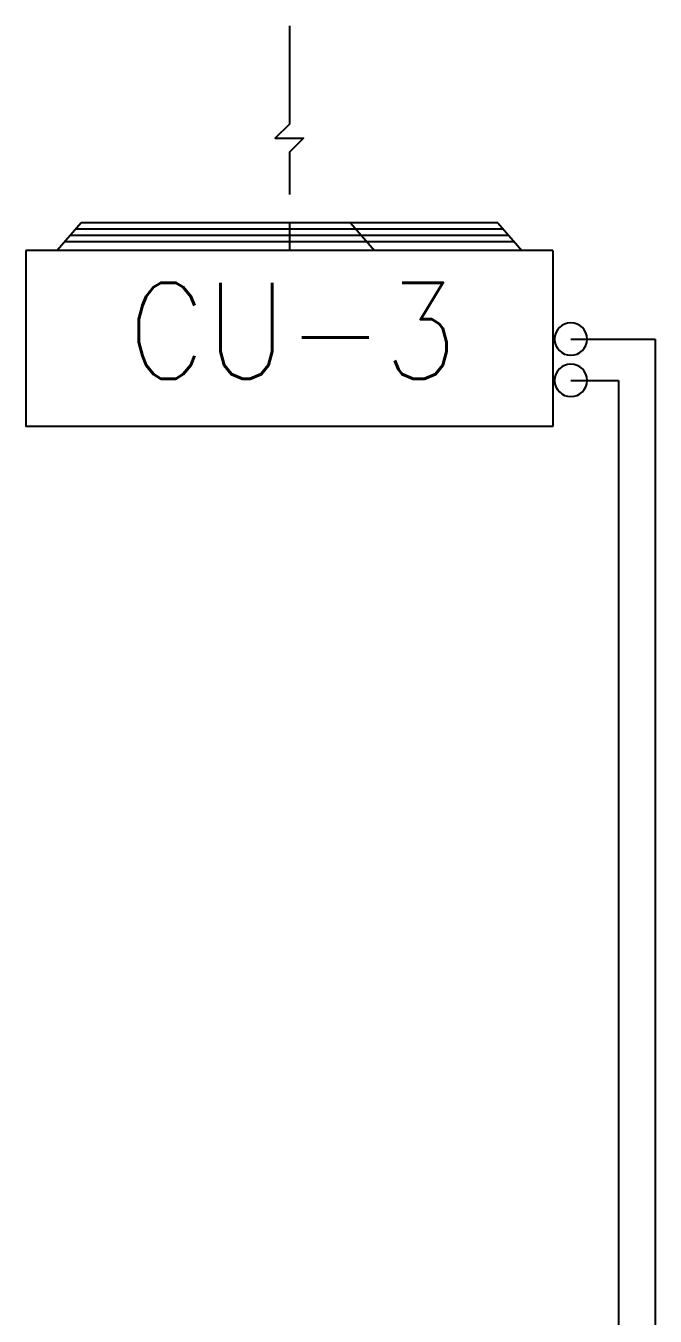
# Model space of a CAD drawing. Header units: inches. Extents: x 2774 to 36891, y -31918 to 3667.
# Drawn here: x 32403 to 33711, y -2934 to -248 of the extents above; entities that cross this region are included whole.
import ezdxf

# ---------------------------------------------------------------- set-up
doc = ezdxf.new("R2010")
doc.units = ezdxf.units.IN
doc.header["$MEASUREMENT"] = 0
for name, color, linetype in [('DUCT', 3, 'Continuous'), ('F-TEXT', 2, 'Continuous'), ('M-ANNO-TEXT', 10, 'Continuous'), ('M-HVAC-SUPP', 4, 'Continuous'), ('M-SYMB-ARRW', 2, 'Continuous')]:
    doc.layers.add(name, color=color, linetype=linetype)
doc.styles.add('QC-SEC', font='romans.shx')

# ---------------------------------------------------------------- blocks, each defined once
blk = doc.blocks.new('A$C205F3772')
at = {"layer": 'DUCT', "color": 1}
for p, q in [((185.4, 423.8), (135.6, 366)), ((174, 410.6), (1063.7, 410.6)), ((185.4, 423.8), (1052.4, 423.8)), ((492, 423.8), (442.2, 366)), ((619.2, 423.8), (619.2, 366)), ((1052.4, 423.8), (1102.1, 366)), ((151.3, 384.2), (1086.5, 384.2)), ((162.6, 397.4), (1075.1, 397.4)), ((71.2, 366), (71.2, 0)), ((71.2, 366), (1167.2, 366)), ((1167.2, 366), (1167.2, 0)), ((71.2, 0), (1167.2, 0))]:
    blk.add_line(p, q, dxfattribs=at)
for centre in [(33.8, 181.7), (33.8, 95.7)]:
    blk.add_circle(centre, 33.8, dxfattribs=at)
blk = doc.blocks.new('ARR03B')
at = {"layer": 'M-SYMB-ARRW'}
blk.add_lwpolyline([(0, 0), (-2, 0), (-3.5, 0), (-4, 0.5), (-4, -0.5), (-4.5, 0), (-6, 0)], dxfattribs=at)

msp = doc.modelspace()

# ---------------------------------------------------------------- linework, layer by layer
at = {"color": 3}
for p, q in [((33535.9, -900.3), (33711.3, -900.3)), ((33711.3, -900.3), (33711.3, -3613)), ((33535.9, -986.2), (33634.8, -986.2)), ((33634.8, -986.2), (33634.8, -3608.4))]:
    msp.add_line(p, q, dxfattribs=at)

# ---------------------------------------------------------------- block references
at = {"layer": 'M-ANNO-TEXT', "xscale": 58.46456692914944, "yscale": 58.46456692914944, "zscale": 58.46456692914944, "rotation": 90}
msp.add_blockref('ARR03B', (32950.5, -248.3), dxfattribs=at)
at = {"layer": 'M-HVAC-SUPP', "xscale": -1}
msp.add_blockref('A$C205F3772', (33569.7, -1081.9), dxfattribs=at)

# ---------------------------------------------------------------- texts
at = {"layer": 'F-TEXT', "style": 'QC-SEC', "width": 0.9}
msp.add_text('CU-3', height=200, dxfattribs=at).set_placement((32614.2, -982.9))

doc.saveas('drawing.dxf')
